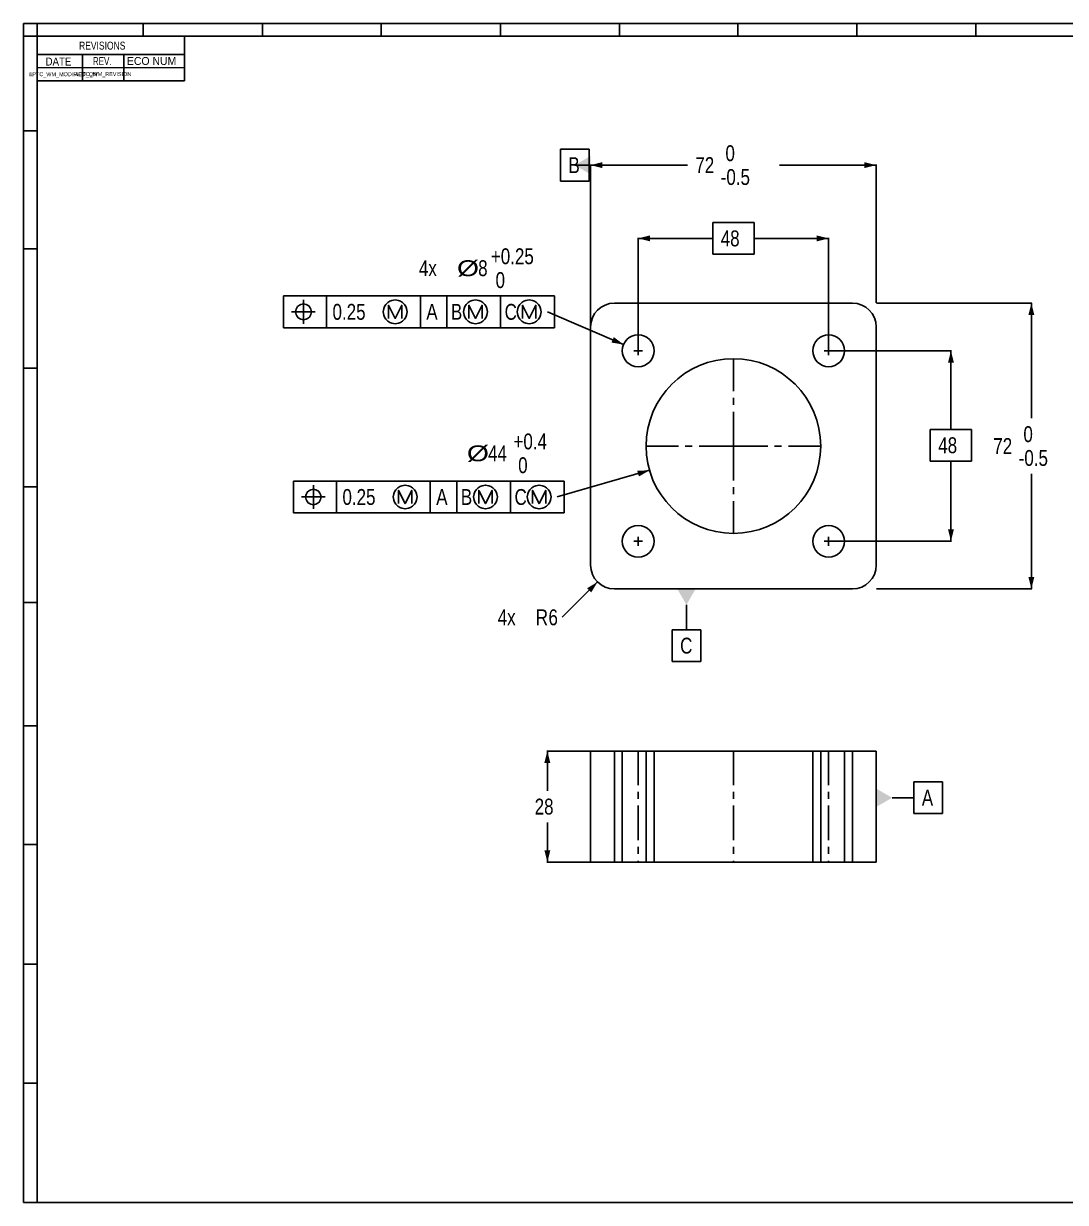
# Model space of a CAD drawing. Header units: millimetres. Extents: x 0 to 420, y 0 to 297.
# Drawn here: x 0 to 262.6, y 0 to 297 of the extents above; entities that cross this region are included whole.
import ezdxf

# ---------------------------------------------------------------- set-up
doc = ezdxf.new("R2010")
doc.units = ezdxf.units.MM
doc.header["$LTSCALE"] = 23.1
doc.linetypes.add('CENTER', pattern=[0.6, 0.375, -0.075, 0.075, -0.075])
doc.layers.get('0').update_dxf_attribs({"linetype": 'CONTINUOUS'})
for name, color, linetype in [('M0166-05-0001-00_DXF_AXIS', 7, 'CONTINUOUS'), ('M0166-05-0001-00_DXF_DIMENSION', 7, 'CONTINUOUS'), ('M0166-05-0001-00_DXF_FORMAT', 7, 'CONTINUOUS'), ('M0166-05-0001-00_DXF_TEXT', 7, 'CONTINUOUS'), ('M0166-05-000DXF_CONTINUOUS_LINE', 7, 'CONTINUOUS')]:
    doc.layers.add(name, color=color, linetype=linetype)
doc.styles.get("Standard").update_dxf_attribs({"font": 'txt', "width": 0.8})
doc.styles.add('TEXTSTYLE_1', font='txt', dxfattribs={"width": 0.8})
doc.dimstyles.new('DIMSTYLE_1', dxfattribs={"dimtxt": 4, "dimasz": 3, "dimexe": 0.18, "dimexo": 0.0625, "dimgap": 0.09, "dimtad": 0, "dimtih": 1, "dimtoh": 1, "dimdsep": 46, "dimtxsty": 'STANDARD', "dimblk": '_FILLED', "dimblk1": '_FILLED', "dimblk2": '_FILLED', "dimcen": 0.09, "dimclrt": 5, "dimadec": 0, "dimazin": 0, "dimtp": 0.2, "dimtm": 0.2, "dimtfac": 1, "dimtofl": 0, "dimtmove": 0, "dimatfit": 3, "dimldrblk": '_FILLED', "dimfxl": 1, "dimtolj": 1, "dimarcsym": 0})
doc.dimstyles.new('DIMSTYLE_2', dxfattribs={"dimtxt": 4, "dimasz": 3, "dimexe": 0.18, "dimexo": 0.0625, "dimgap": 0.09, "dimtad": 0, "dimtih": 1, "dimtoh": 1, "dimdsep": 46, "dimtxsty": 'STANDARD', "dimblk": '_FILLED', "dimblk1": '_FILLED', "dimblk2": '_FILLED', "dimcen": 0.09, "dimclrt": 5, "dimadec": 0, "dimazin": 0, "dimtol": 1, "dimtm": 0.5, "dimtfac": 1, "dimtofl": 0, "dimtmove": 0, "dimatfit": 3, "dimldrblk": '_FILLED', "dimfxl": 1, "dimtolj": 1, "dimarcsym": 0})
doc.dimstyles.new('DIMSTYLE_3', dxfattribs={"dimtxt": 4, "dimasz": 3, "dimexe": 0.18, "dimexo": 0.0625, "dimgap": 0.09, "dimtad": 0, "dimtih": 1, "dimtoh": 1, "dimdsep": 46, "dimtxsty": 'STANDARD', "dimblk": '_FILLED', "dimblk1": '_FILLED', "dimblk2": '_FILLED', "dimcen": 0.09, "dimclrt": 5, "dimadec": 0, "dimazin": 0, "dimtol": 1, "dimtp": 0.4, "dimtfac": 1, "dimtofl": 0, "dimtmove": 0, "dimatfit": 3, "dimldrblk": '_FILLED', "dimfxl": 1, "dimtolj": 1, "dimarcsym": 0})
doc.dimstyles.new('DIMSTYLE_4', dxfattribs={"dimtxt": 4, "dimasz": 3, "dimexe": 0.18, "dimexo": 0.0625, "dimgap": 0.09, "dimtad": 0, "dimtih": 1, "dimtoh": 1, "dimdsep": 46, "dimtxsty": 'STANDARD', "dimblk": '_FILLED', "dimblk1": '_FILLED', "dimblk2": '_FILLED', "dimcen": 0.09, "dimclrt": 5, "dimadec": 0, "dimazin": 0, "dimtol": 1, "dimtp": 0.25, "dimtfac": 1, "dimtofl": 0, "dimtmove": 0, "dimatfit": 3, "dimldrblk": '_FILLED', "dimfxl": 1, "dimtolj": 1, "dimarcsym": 0})
doc.dimstyles.new('DIMSTYLE_5', dxfattribs={"dimtxt": 4, "dimasz": 3, "dimexe": 0.18, "dimexo": 0.0625, "dimgap": 0.09, "dimtad": 0, "dimtih": 1, "dimtoh": 1, "dimdsep": 46, "dimtxsty": 'STANDARD', "dimblk": '_FILLED', "dimblk1": '_FILLED', "dimblk2": '_FILLED', "dimcen": 0.09, "dimclrt": 5, "dimadec": 0, "dimazin": 0, "dimtp": 0.3, "dimtm": 0.3, "dimtfac": 1, "dimtofl": 0, "dimtmove": 0, "dimatfit": 3, "dimldrblk": '_FILLED', "dimfxl": 1, "dimtolj": 1, "dimarcsym": 0})
doc.dimstyles.new('DIMSTYLE_6', dxfattribs={"dimtxt": 4, "dimasz": 3, "dimexe": 0.18, "dimexo": 0.0625, "dimgap": 0.09, "dimtad": 0, "dimtih": 1, "dimtoh": 1, "dimdsep": 46, "dimtxsty": 'STANDARD', "dimblk": '_FILLED', "dimblk1": '_FILLED', "dimblk2": '_FILLED', "dimcen": 0.09, "dimclrt": 5, "dimadec": 0, "dimazin": 0, "dimtp": 0.1, "dimtm": 0.1, "dimtfac": 1, "dimtofl": 0, "dimtmove": 0, "dimatfit": 3, "dimldrblk": '_FILLED', "dimfxl": 1, "dimtolj": 1, "dimarcsym": 0})

# ---------------------------------------------------------------- blocks, each defined once
blk = doc.blocks.new('_FILLED')
at = {"color": 0, "linetype": 'BYBLOCK'}
blk.add_solid([(0, 0), (-1, 0.25), (-1, -0.25)], dxfattribs=at)
blk = doc.blocks.new('*D0')
at = {"layer": 'M0166-05-0001-00_DXF_DIMENSION', "color": 2, "linetype": 'CONTINUOUS'}
for p, q in [((152.24, 113.72), (131.87, 113.72)), ((132, 113.72), (132, 103.72)), ((132, 85.72), (132, 95.72)), ((148.17, 85.72), (131.87, 85.72))]:
    blk.add_line(p, q, dxfattribs=at)
at = {"layer": 'M0166-05-0001-00_DXF_DIMENSION', "color": 2, "linetype": 'CONTINUOUS', "xscale": 3, "yscale": 3, "zscale": 3}
for p, rotation in [((132, 113.72), 90), ((132, 85.72), 270)]:
    blk.add_blockref('_FILLED', p, dxfattribs=dict(at, rotation=rotation))
at = {"layer": 'M0166-05-0001-00_DXF_DIMENSION', "color": 5, "linetype": 'CONTINUOUS', "width": 0.8}
blk.add_text('28', height=4, dxfattribs=at).set_placement((128.8, 97.72))
blk = doc.blocks.new('*D1')
at = {"layer": 'M0166-05-0001-00_DXF_DIMENSION', "color": 2, "linetype": 'CONTINUOUS'}
for p, q in [((142.89, 226.62), (142.89, 261.47)), ((214.89, 226.62), (214.89, 261.47)), ((142.89, 261.34), (167.29, 261.34)), ((214.89, 261.34), (190.49, 261.34))]:
    blk.add_line(p, q, dxfattribs=at)
at = {"layer": 'M0166-05-0001-00_DXF_DIMENSION', "color": 2, "linetype": 'CONTINUOUS', "xscale": 3, "yscale": 3, "zscale": 3, "rotation": 180}
blk.add_blockref('_FILLED', (142.89, 261.34), dxfattribs=at)
at = {"layer": 'M0166-05-0001-00_DXF_DIMENSION', "color": 2, "linetype": 'CONTINUOUS', "xscale": 3, "yscale": 3, "zscale": 3}
blk.add_blockref('_FILLED', (214.89, 261.34), dxfattribs=at)
at = {"layer": 'M0166-05-0001-00_DXF_DIMENSION', "color": 5, "linetype": 'CONTINUOUS', "width": 0.8}
for s, p in [(' 0', (175.69, 262.34)), ('72', (169.29, 259.34)), ('-0.5', (175.69, 256.34))]:
    blk.add_text(s, height=4, dxfattribs=at).set_placement(p)
blk = doc.blocks.new('*D2')
at = {"layer": 'M0166-05-0001-00_DXF_DIMENSION', "color": 2, "linetype": 'CONTINUOUS'}
for p, q in [((214.95, 226.56), (254.11, 226.56)), ((253.98, 226.56), (253.98, 197.56)), ((253.98, 154.56), (253.98, 183.56)), ((214.95, 154.56), (254.11, 154.56))]:
    blk.add_line(p, q, dxfattribs=at)
at = {"layer": 'M0166-05-0001-00_DXF_DIMENSION', "color": 2, "linetype": 'CONTINUOUS', "xscale": 3, "yscale": 3, "zscale": 3}
for p, rotation in [((253.98, 226.56), 90), ((253.98, 154.56), 270)]:
    blk.add_blockref('_FILLED', p, dxfattribs=dict(at, rotation=rotation))
at = {"layer": 'M0166-05-0001-00_DXF_DIMENSION', "color": 5, "linetype": 'CONTINUOUS', "width": 0.8}
for s, p in [(' 0', (250.78, 191.56)), ('72', (244.38, 188.56)), ('-0.5', (250.78, 185.56))]:
    blk.add_text(s, height=4, dxfattribs=at).set_placement(p)
blk = doc.blocks.new('*D3')
at = {"layer": 'M0166-05-0001-00_DXF_DIMENSION', "color": 2, "linetype": 'CONTINUOUS'}
blk.add_line((157.75, 184.45), (134.51, 177.73), dxfattribs=at)
at = {"layer": 'M0166-05-0001-00_DXF_DIMENSION', "color": 2, "linetype": 'CONTINUOUS', "xscale": 3, "yscale": 3, "zscale": 3, "rotation": 16.1267452118}
blk.add_blockref('_FILLED', (157.75, 184.45), dxfattribs=at)
at = {"layer": 'M0166-05-0001-00_DXF_DIMENSION', "color": 5, "linetype": 'CONTINUOUS'}
for s, width, p in [('+0.4', 0.8, (123.46, 189.73)), ('%%c', 1.333333, (111.73, 186.73)), ('44', 0.8, (117.06, 186.73)), (' 0', 0.8, (123.46, 183.73))]:
    blk.add_text(s, height=4, dxfattribs=dict(at, width=width)).set_placement(p)
blk = doc.blocks.new('*D4')
at = {"layer": 'M0166-05-0001-00_DXF_DIMENSION', "color": 2, "linetype": 'CONTINUOUS'}
blk.add_line((151.21, 216.14), (132.01, 224.37), dxfattribs=at)
at = {"layer": 'M0166-05-0001-00_DXF_DIMENSION', "color": 2, "linetype": 'CONTINUOUS', "xscale": 3, "yscale": 3, "zscale": 3, "rotation": 336.7856789667}
blk.add_blockref('_FILLED', (151.21, 216.14), dxfattribs=at)
at = {"layer": 'M0166-05-0001-00_DXF_DIMENSION', "color": 5, "linetype": 'CONTINUOUS'}
for s, width, p in [('+0.25', 0.8, (117.76, 236.37)), ('4x ', 0.8, (99.63, 233.37)), ('%%c', 1.333333, (109.23, 233.37)), ('8', 0.8, (114.56, 233.37)), (' 0', 0.8, (117.76, 230.37))]:
    blk.add_text(s, height=4, dxfattribs=dict(at, width=width)).set_placement(p)
blk = doc.blocks.new('*D5')
at = {"layer": 'M0166-05-0001-00_DXF_DIMENSION', "color": 2, "linetype": 'CONTINUOUS'}
for p, q in [((154.89, 214.62), (154.89, 243.01)), ((154.89, 242.88), (173.69, 242.88)), ((202.89, 242.88), (184.09, 242.88)), ((202.89, 214.62), (202.89, 243.01))]:
    blk.add_line(p, q, dxfattribs=at)
at = {"layer": 'M0166-05-0001-00_DXF_DIMENSION', "color": 2, "linetype": 'CONTINUOUS', "xscale": 3, "yscale": 3, "zscale": 3, "rotation": 180}
blk.add_blockref('_FILLED', (154.89, 242.88), dxfattribs=at)
at = {"layer": 'M0166-05-0001-00_DXF_DIMENSION', "color": 2, "linetype": 'CONTINUOUS', "xscale": 3, "yscale": 3, "zscale": 3}
blk.add_blockref('_FILLED', (202.89, 242.88), dxfattribs=at)
at = {"layer": 'M0166-05-0001-00_DXF_DIMENSION', "color": 5, "linetype": 'CONTINUOUS', "width": 0.8}
blk.add_text('48', height=4, dxfattribs=at).set_placement((175.69, 240.88))
blk = doc.blocks.new('*D6')
at = {"layer": 'M0166-05-0001-00_DXF_DIMENSION', "color": 2, "linetype": 'CONTINUOUS'}
for p, q in [((202.95, 214.56), (233.84, 214.56)), ((233.71, 214.56), (233.71, 194.76)), ((233.71, 166.56), (233.71, 186.76)), ((202.95, 166.56), (233.84, 166.56))]:
    blk.add_line(p, q, dxfattribs=at)
at = {"layer": 'M0166-05-0001-00_DXF_DIMENSION', "color": 2, "linetype": 'CONTINUOUS', "xscale": 3, "yscale": 3, "zscale": 3}
for p, rotation in [((233.71, 214.56), 90), ((233.71, 166.56), 270)]:
    blk.add_blockref('_FILLED', p, dxfattribs=dict(at, rotation=rotation))
at = {"layer": 'M0166-05-0001-00_DXF_DIMENSION', "color": 5, "linetype": 'CONTINUOUS', "width": 0.8}
blk.add_text('48', height=4, dxfattribs=at).set_placement((230.51, 188.76))
blk = doc.blocks.new('*D7')
at = {"layer": 'M0166-05-0001-00_DXF_DIMENSION', "color": 2, "linetype": 'CONTINUOUS'}
blk.add_line((144.64, 156.32), (135.73, 147.41), dxfattribs=at)
at = {"layer": 'M0166-05-0001-00_DXF_DIMENSION', "color": 2, "linetype": 'CONTINUOUS', "xscale": 3, "yscale": 3, "zscale": 3, "rotation": 45}
blk.add_blockref('_FILLED', (144.64, 156.32), dxfattribs=at)
at = {"layer": 'M0166-05-0001-00_DXF_DIMENSION', "color": 5, "linetype": 'CONTINUOUS', "width": 0.8}
for s, p in [('4x ', (119.48, 145.41)), ('R', (129.08, 145.41)), ('6', (132.28, 145.41))]:
    blk.add_text(s, height=4, dxfattribs=at).set_placement(p)

msp = doc.modelspace()

# ---------------------------------------------------------------- linework, layer by layer
at = {"layer": 'M0166-05-0001-00_DXF_AXIS', "color": 7, "linetype": 'CENTER'}
for p, q in [((154.887, 214.56), (153.787, 214.56)), ((154.887, 214.56), (154.887, 215.66)), ((154.887, 214.56), (154.887, 213.46)), ((154.887, 214.56), (155.987, 214.56)), ((202.887, 214.56), (201.787, 214.56)), ((202.887, 214.56), (202.887, 215.66)), ((202.887, 214.56), (202.887, 213.46)), ((202.887, 214.56), (203.987, 214.56)), ((178.887, 190.56), (178.887, 212.66)), ((178.887, 190.56), (156.787, 190.56)), ((178.887, 190.56), (178.887, 168.46)), ((178.887, 190.56), (200.987, 190.56)), ((154.887, 166.56), (153.787, 166.56)), ((154.887, 166.56), (154.887, 167.66)), ((154.887, 166.56), (154.887, 165.46)), ((154.887, 166.56), (155.987, 166.56)), ((202.887, 166.56), (201.787, 166.56)), ((202.887, 166.56), (202.887, 167.66)), ((202.887, 166.56), (203.987, 166.56)), ((202.887, 166.56), (202.887, 165.46)), ((154.887, 113.822), (154.887, 85.622)), ((178.887, 113.822), (178.887, 85.622)), ((202.887, 113.822), (202.887, 85.622))]:
    msp.add_line(p, q, dxfattribs=at)
at = {"layer": 'M0166-05-0001-00_DXF_DIMENSION', "color": 2, "linetype": 'CONTINUOUS'}
for p, q in [((173.687, 238.884), (173.687, 246.884)), ((173.687, 246.884), (184.087, 246.884)), ((184.087, 246.884), (184.087, 238.884)), ((184.087, 238.884), (173.687, 238.884)), ((65.526, 228.372), (65.526, 220.372)), ((133.759, 228.372), (65.526, 228.372)), ((76.359, 220.372), (76.359, 228.372)), ((99.993, 220.372), (99.993, 228.372)), ((106.693, 220.372), (106.693, 228.372)), ((120.226, 220.372), (120.226, 228.372)), ((133.759, 220.372), (133.759, 228.372)), ((65.526, 220.372), (133.759, 220.372)), ((228.512, 194.761), (238.912, 194.761)), ((228.512, 186.761), (228.512, 194.761)), ((238.912, 194.761), (238.912, 186.761)), ((238.912, 186.761), (228.512, 186.761)), ((68.029, 181.729), (68.029, 173.729)), ((136.262, 181.729), (68.029, 181.729)), ((78.862, 173.729), (78.862, 181.729)), ((102.495, 173.729), (102.495, 181.729)), ((109.195, 173.729), (109.195, 181.729)), ((122.729, 173.729), (122.729, 181.729)), ((136.262, 173.729), (136.262, 181.729)), ((68.029, 173.729), (136.262, 173.729))]:
    msp.add_line(p, q, dxfattribs=at)
at = {"layer": 'M0166-05-0001-00_DXF_DIMENSION', "color": 5, "linetype": 'CONTINUOUS'}
for p, q in [((70.526, 221.372), (70.526, 227.372)), ((67.526, 224.372), (73.526, 224.372)), ((73.029, 174.729), (73.029, 180.729)), ((70.029, 177.729), (76.029, 177.729))]:
    msp.add_line(p, q, dxfattribs=at)
for points in [[(68.526, 224.372), (68.693, 223.705), (68.859, 223.372), (69.193, 222.872), (69.859, 222.538), (70.526, 222.372), (71.193, 222.538), (71.526, 222.705), (72.026, 223.038), (72.359, 223.705), (72.526, 224.372), (72.359, 225.038), (72.193, 225.372), (71.859, 225.872), (71.193, 226.205), (70.526, 226.372), (69.859, 226.205), (69.526, 226.038), (69.026, 225.705), (68.693, 225.038), (68.526, 224.372)], [(90.659, 224.372), (90.826, 223.538), (90.993, 223.038), (91.326, 222.538), (91.826, 222.038), (92.326, 221.705), (92.826, 221.538), (93.659, 221.372), (94.493, 221.538), (94.993, 221.705), (95.493, 222.038), (95.993, 222.538), (96.326, 223.038), (96.493, 223.538), (96.659, 224.372), (96.493, 225.205), (96.326, 225.705), (95.993, 226.205), (95.493, 226.705), (94.993, 227.038), (94.493, 227.205), (93.659, 227.372), (92.826, 227.205), (92.326, 227.038), (91.826, 226.705), (91.326, 226.205), (90.993, 225.705), (90.826, 225.205), (90.659, 224.372)], [(91.993, 222.705), (91.993, 226.038), (93.659, 222.705), (95.326, 226.038), (95.326, 222.705)], [(110.893, 224.372), (111.059, 223.538), (111.226, 223.038), (111.559, 222.538), (112.059, 222.038), (112.559, 221.705), (113.059, 221.538), (113.893, 221.372), (114.726, 221.538), (115.226, 221.705), (115.726, 222.038), (116.226, 222.538), (116.559, 223.038), (116.726, 223.538), (116.893, 224.372), (116.726, 225.205), (116.559, 225.705), (116.226, 226.205), (115.726, 226.705), (115.226, 227.038), (114.726, 227.205), (113.893, 227.372), (113.059, 227.205), (112.559, 227.038), (112.059, 226.705), (111.559, 226.205), (111.226, 225.705), (111.059, 225.205), (110.893, 224.372)], [(112.226, 222.705), (112.226, 226.038), (113.893, 222.705), (115.559, 226.038), (115.559, 222.705)], [(124.426, 224.372), (124.593, 223.538), (124.759, 223.038), (125.093, 222.538), (125.593, 222.038), (126.093, 221.705), (126.593, 221.538), (127.426, 221.372), (128.259, 221.538), (128.759, 221.705), (129.259, 222.038), (129.759, 222.538), (130.093, 223.038), (130.259, 223.538), (130.426, 224.372), (130.259, 225.205), (130.093, 225.705), (129.759, 226.205), (129.259, 226.705), (128.759, 227.038), (128.259, 227.205), (127.426, 227.372), (126.593, 227.205), (126.093, 227.038), (125.593, 226.705), (125.093, 226.205), (124.759, 225.705), (124.593, 225.205), (124.426, 224.372)], [(125.759, 222.705), (125.759, 226.038), (127.426, 222.705), (129.093, 226.038), (129.093, 222.705)], [(71.029, 177.729), (71.195, 177.062), (71.362, 176.729), (71.695, 176.229), (72.362, 175.896), (73.029, 175.729), (73.695, 175.896), (74.029, 176.062), (74.529, 176.396), (74.862, 177.062), (75.029, 177.729), (74.862, 178.396), (74.695, 178.729), (74.362, 179.229), (73.695, 179.562), (73.029, 179.729), (72.362, 179.562), (72.029, 179.396), (71.529, 179.062), (71.195, 178.396), (71.029, 177.729)], [(93.162, 177.729), (93.329, 176.896), (93.495, 176.396), (93.829, 175.896), (94.329, 175.396), (94.829, 175.062), (95.329, 174.896), (96.162, 174.729), (96.995, 174.896), (97.495, 175.062), (97.995, 175.396), (98.495, 175.896), (98.829, 176.396), (98.995, 176.896), (99.162, 177.729), (98.995, 178.562), (98.829, 179.062), (98.495, 179.562), (97.995, 180.062), (97.495, 180.396), (96.995, 180.562), (96.162, 180.729), (95.329, 180.562), (94.829, 180.396), (94.329, 180.062), (93.829, 179.562), (93.495, 179.062), (93.329, 178.562), (93.162, 177.729)], [(94.495, 176.062), (94.495, 179.396), (96.162, 176.062), (97.829, 179.396), (97.829, 176.062)], [(113.395, 177.729), (113.562, 176.896), (113.729, 176.396), (114.062, 175.896), (114.562, 175.396), (115.062, 175.062), (115.562, 174.896), (116.395, 174.729), (117.229, 174.896), (117.729, 175.062), (118.229, 175.396), (118.729, 175.896), (119.062, 176.396), (119.229, 176.896), (119.395, 177.729), (119.229, 178.562), (119.062, 179.062), (118.729, 179.562), (118.229, 180.062), (117.729, 180.396), (117.229, 180.562), (116.395, 180.729), (115.562, 180.562), (115.062, 180.396), (114.562, 180.062), (114.062, 179.562), (113.729, 179.062), (113.562, 178.562), (113.395, 177.729)], [(114.729, 176.062), (114.729, 179.396), (116.395, 176.062), (118.062, 179.396), (118.062, 176.062)], [(126.929, 177.729), (127.095, 176.896), (127.262, 176.396), (127.595, 175.896), (128.095, 175.396), (128.595, 175.062), (129.095, 174.896), (129.929, 174.729), (130.762, 174.896), (131.262, 175.062), (131.762, 175.396), (132.262, 175.896), (132.595, 176.396), (132.762, 176.896), (132.929, 177.729), (132.762, 178.562), (132.595, 179.062), (132.262, 179.562), (131.762, 180.062), (131.262, 180.396), (130.762, 180.562), (129.929, 180.729), (129.095, 180.562), (128.595, 180.396), (128.095, 180.062), (127.595, 179.562), (127.262, 179.062), (127.095, 178.562), (126.929, 177.729)], [(128.262, 176.062), (128.262, 179.396), (129.929, 176.062), (131.595, 179.396), (131.595, 176.062)]]:
    msp.add_lwpolyline(points, dxfattribs=at)
at = {"layer": 'M0166-05-0001-00_DXF_FORMAT', "color": 7, "linetype": 'CONTINUOUS'}
for p, q in [((0, 0), (0, 297)), ((0, 297), (420, 297)), ((3.395, 297), (3.406, 0.178)), ((30.168, 297), (30.168, 293.817)), ((60.21, 297), (60.21, 293.817)), ((90.091, 297), (90.091, 293.817)), ((120.155, 297), (120.155, 293.817)), ((150.14, 297), (150.14, 293.817)), ((180.038, 297), (180.038, 293.817)), ((210, 297), (210.02, 293.817)), ((239.99, 297), (240.01, 293.817)), ((0, 293.817), (420.039, 293.817)), ((40.564, 293.816), (40.565, 282.594)), ((40.565, 289.209), (3.396, 289.178)), ((14.836, 282.554), (14.835, 289.169)), ((25.272, 289.196), (25.274, 285.878)), ((40.565, 285.901), (3.396, 285.844)), ((25.274, 285.878), (25.275, 282.57)), ((40.565, 282.594), (3.4, 282.592)), ((3.396, 270.011), (0, 270.01)), ((3.397, 240.218), (0, 240.218)), ((3.398, 210.207), (0, 210.206)), ((3.399, 180.275), (0, 180.275)), ((0, 151.116), (3.402, 151.116)), ((3.402, 120.096), (0, 120.096)), ((3.403, 90.165), (0, 90.165)), ((3.404, 60.015), (0, 60.015)), ((3.405, 30.004), (0, 30.004)), ((0, 0), (420, 0))]:
    msp.add_line(p, q, dxfattribs=at)
at = {"layer": 'M0166-05-0001-00_DXF_TEXT', "color": 2, "linetype": 'CONTINUOUS'}
for p, q in [((135.312, 257.324), (135.312, 265.324)), ((135.312, 265.324), (142.512, 265.324)), ((142.512, 265.324), (142.512, 257.324)), ((138.887, 261.324), (142.512, 261.324)), ((142.887, 220.56), (142.887, 261.324)), ((142.512, 257.324), (135.312, 257.324)), ((167.051, 150.56), (167.051, 144.278)), ((163.451, 136.278), (163.451, 144.278)), ((163.451, 144.278), (170.651, 144.278)), ((170.651, 144.278), (170.651, 136.278)), ((170.651, 136.278), (163.451, 136.278)), ((224.366, 105.951), (231.566, 105.951)), ((224.366, 97.951), (224.366, 105.951)), ((231.566, 105.951), (231.566, 97.951)), ((218.887, 101.951), (224.366, 101.951)), ((231.566, 97.951), (224.366, 97.951))]:
    msp.add_line(p, q, dxfattribs=at)
for points in [[(142.887, 263.634), (142.887, 259.015), (138.887, 261.324)], [(164.742, 154.56), (169.36, 154.56), (167.051, 150.56)], [(214.887, 99.642), (214.887, 104.261), (218.887, 101.951)]]:
    msp.add_solid(points, dxfattribs=at)
at = {"layer": 'M0166-05-000DXF_CONTINUOUS_LINE', "color": 7, "linetype": 'CONTINUOUS'}
for p, q in [((208.887, 226.56), (148.887, 226.56)), ((142.887, 220.56), (142.887, 160.56)), ((214.887, 160.56), (214.887, 220.56)), ((148.887, 154.56), (208.887, 154.56)), ((142.887, 113.722), (142.887, 85.722)), ((214.887, 113.722), (142.887, 113.722)), ((148.887, 113.722), (148.887, 85.722)), ((150.887, 85.722), (150.887, 113.722)), ((206.887, 113.722), (150.887, 113.722)), ((156.887, 85.722), (156.887, 113.722)), ((158.887, 85.722), (158.887, 113.722)), ((198.887, 85.722), (198.887, 113.722)), ((200.887, 85.722), (200.887, 113.722)), ((206.887, 85.722), (206.887, 113.722)), ((208.887, 113.722), (208.887, 85.722)), ((214.887, 113.722), (214.887, 85.722)), ((214.887, 85.722), (142.887, 85.722)), ((206.887, 85.722), (150.887, 85.722))]:
    msp.add_line(p, q, dxfattribs=at)
for centre, radius in [((154.887, 214.56), 4), ((202.887, 214.56), 4), ((178.887, 190.56), 22), ((154.887, 166.56), 4), ((202.887, 166.56), 4)]:
    msp.add_circle(centre, radius, dxfattribs=at)
for centre, start, end in [((148.887, 220.56), 90, 180), ((208.887, 220.56), 0, 90), ((148.887, 160.56), 180, 270), ((208.887, 160.56), 270, 360)]:
    msp.add_arc(centre, 6, start, end, dxfattribs=at)

# ---------------------------------------------------------------- texts
at = {"layer": 'M0166-05-0001-00_DXF_DIMENSION', "color": 5, "linetype": 'CONTINUOUS', "width": 0.8}
for s, p in [('0.25', (77.859, 222.372)), ('A', (101.493, 222.372)), ('B', (107.693, 222.372)), ('C', (121.226, 222.372)), ('0.25', (80.362, 175.729)), ('A', (103.995, 175.729)), ('B', (110.195, 175.729)), ('C', (123.729, 175.729))]:
    msp.add_text(s, height=4, dxfattribs=at).set_placement(p)
at = {"layer": 'M0166-05-0001-00_DXF_FORMAT', "linetype": 'CONTINUOUS', "style": 'TEXTSTYLE_1'}
for s, width, p in [('REVISIONS', 0.801649, (13.985, 290.445)), ('DATE', 0.911133, (5.544, 286.437)), ('REV.', 0.75, (17.486, 286.54)), ('ECO NUM', 0.983817, (26.05, 286.575))]:
    msp.add_text(s, height=2, dxfattribs=dict(at, width=width)).set_placement(p)
at = {"layer": 'M0166-05-0001-00_DXF_FORMAT', "color": 5, "linetype": 'CONTINUOUS', "style": 'TEXTSTYLE_1'}
for s, width, p in [('&PTC_WM_MODIFIED_ON', 0.946752, (1.301, 283.743)), ('&PTC_WM_REVISION', 0.896484, (12.988, 283.784))]:
    msp.add_text(s, height=1, dxfattribs=dict(at, width=width)).set_placement(p)
at = {"layer": 'M0166-05-0001-00_DXF_TEXT', "color": 5, "linetype": 'CONTINUOUS', "width": 0.8}
for s, p in [('B', (137.312, 259.324)), ('C', (165.451, 138.278)), ('A', (226.366, 99.951))]:
    msp.add_text(s, height=4, dxfattribs=at).set_placement(p)

# ---------------------------------------------------------------- dimensions: what is measured, and where the dimension line sits
at = {"layer": 'M0166-05-0001-00_DXF_DIMENSION', "color": 2, "linetype": 'CONTINUOUS'}
for base, p1, p2, dimstyle, picture, middle in [((214.887, 261.341), (142.887, 226.622), (214.887, 226.622), 'DIMSTYLE_2', '*D1', (178.887, 261.341)), ((202.887, 242.884), (154.887, 214.622), (202.887, 214.622), 'DIMSTYLE_5', '*D5', (178.887, 242.884))]:
    dim = msp.add_linear_dim(base=base, p1=p1, p2=p2, dimstyle=dimstyle, dxfattribs=at)
    dim.commit()
    dim.dimension.update_dxf_attribs({"geometry": picture, "text_midpoint": middle, "dimtype": 160})
dim = msp.add_diameter_dim_2p(p1=(151.211, 216.136), p2=(158.563, 212.983), text='4x <>', dimstyle='DIMSTYLE_4', dxfattribs=at)
dim.commit()
dim.dimension.update_dxf_attribs({"geometry": '*D4', "text_midpoint": (116.693, 235.372), "dimtype": 163})
for base, p1, p2, angle, dimstyle, picture, middle in [((253.984, 154.56), (214.949, 226.56), (214.949, 154.56), 270, 'DIMSTYLE_2', '*D2', (253.984, 190.56)), ((233.712, 214.56), (202.949, 166.56), (202.949, 214.56), 90, 'DIMSTYLE_5', '*D6', (233.712, 190.761)), ((131.999, 113.722), (148.167, 85.722), (152.245, 113.722), 90, 'DIMSTYLE_1', '*D0', (131.999, 99.722))]:
    dim = msp.add_linear_dim(base=base, p1=p1, p2=p2, angle=angle, dimstyle=dimstyle, dxfattribs=at)
    dim.commit()
    dim.dimension.update_dxf_attribs({"geometry": picture, "text_midpoint": middle, "dimtype": 160})
dim = msp.add_diameter_dim_2p(p1=(157.753, 184.449), p2=(200.021, 196.67), dimstyle='DIMSTYLE_3', dxfattribs=at)
dim.commit()
dim.dimension.update_dxf_attribs({"geometry": '*D3', "text_midpoint": (123.995, 188.729), "dimtype": 163})
dim = msp.add_radius_dim(center=(148.887, 160.56), mpoint=(144.644, 156.317), text='4x <>', dimstyle='DIMSTYLE_6', dxfattribs=at)
dim.commit()
dim.dimension.update_dxf_attribs({"geometry": '*D7', "text_midpoint": (127.485, 147.407), "dimtype": 164})

doc.saveas('drawing.dxf')
